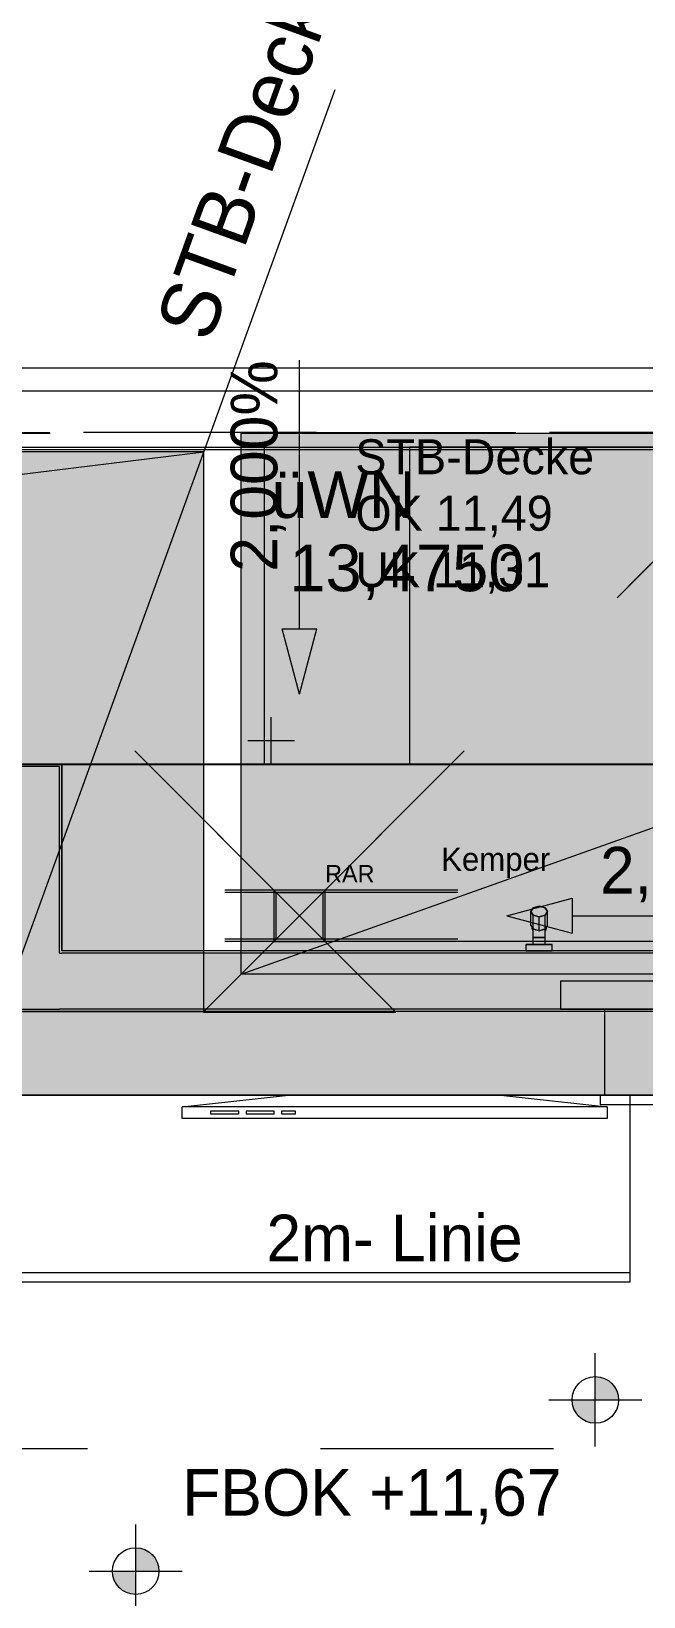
# Model space of a CAD drawing. Header units: metres. Extents: x -3 to 171, y -23 to 41.
# Drawn here: x 12.589 to 13.904, y -1.785 to 1.571 of the extents above; entities that cross this region are included whole.
import ezdxf

# ---------------------------------------------------------------- set-up
doc = ezdxf.new("R2010")
doc.units = ezdxf.units.M
doc.header["$MEASUREMENT"] = 0
doc.set_wipeout_variables(frame=1)
for name, pattern in [('Achse', [0.004, 0.002, -0.001, 0, -0.001]), ('Punkt 1_1', [0.075, 0.025, -0.05]), ('Untersicht', [0.001, 0.0005, -0.0005]), ('Wipeout_Contour', [1, 0, -1])]:
    doc.linetypes.add(name, pattern=pattern)
for name, color, linetype in [('4._1.DG PP STG1_1_000 Achsraster', 7, 'Continuous'), ('4._1.DG PP STG1_1_110 Wand Aussen', 7, 'Continuous'), ('4._1.DG PP STG1_1_140 Geländer transparent', 7, 'Continuous'), ('4._1.DG PP STG1_1_165 Fassadengestaltung Bänder', 7, 'Continuous'), ('4._1.DG PP STG1_1_210 Decke', 7, 'Continuous'), ('4._1.DG PP STG1_1_220 Bodenaufbau', 7, 'Continuous'), ('4._1.DG PP STG1_1_220 Bodenaufbau - Außen_ Gefälle', 7, 'Continuous'), ('4._1.DG PP STG1_1_221 Bodenaufbau - Abdichtung', 7, 'Continuous'), ('4._1.DG PP STG1_1_221 Bodenaufbau - Terrassenbelag', 7, 'Continuous'), ('4._1.DG PP STG1_1_310 Dachkonstruktion massiv', 7, 'Continuous'), ('4._1.DG PP STG1_1_510 Möblierung', 7, 'Continuous'), ('4._1.DG PP STG1_1_520 Fixeinbauten', 7, 'Continuous'), ('4._1.DG PP STG1_1_611 Entwässerung', 7, 'Continuous'), ('4._1.DG PP STG1_1_815 Raumbegrenzung', 7, 'Continuous'), ('4._1.DG PP STG1_1_870 Dokumentation allgemein', 7, 'Continuous'), ('4._1.DG PP STG1_1_910 Allgemein Lageplan Höhen', 7, 'Continuous'), ('4._1.DG PP STG1_1_915 Allgemein Beschriftung.x', 7, 'Continuous'), ('4._1.DG PP STG1_1_950 Polierplan Bemaßung', 7, 'Continuous'), ('4._1.DG PP STG1_1_955-1 Polierplan Beschriftung - STB Decke', 7, 'Continuous'), ('4._1.DG PP STG1_1_Neubau_840 Baulinien', 7, 'Continuous')]:
    doc.layers.add(name, color=color, linetype=linetype)
doc.styles.add('ERSTELLTER_STIL_1', font='arial.ttf')
doc.styles.add('ERSTELLTER_STIL_2', font='')
doc.styles.get('ERSTELLTER_STIL_2').set_extended_font_data('Eurostile')
doc.linetypes.add('Grenze Grundstück', pattern='A,0,[1,415_260415_PP_VA_1_7 1 DG1.Shx,S=0.00031746,R=0,X=0,Y=0],-0.04,0', length=0.04)

msp = doc.modelspace()

# ---------------------------------------------------------------- hatches: boundary and pattern name
at = {"layer": '4._1.DG PP STG1_1_110 Wand Aussen', "linetype": 'Continuous', "lineweight": 13, "true_color": 0xff6400}
for points in [[(12.53, -0.125), (12.65, -0.125), (12.65, -0.005)], [(12.53, -0.005), (12.53, -0.125), (12.65, -0.005)], [(12.53, -0.125), (12.53, -0.405), (12.65, -0.405), (12.65, -0.125)], [(12.65, -0.405), (12.53, -0.525), (12.65, -0.525)], [(12.65, -0.405), (12.53, -0.405), (12.53, -0.525)], [(12.65, -0.525), (14.045, -0.525), (14.045, -0.405), (12.65, -0.405)]]:
    msp.add_hatch(color=30, dxfattribs=at).paths.add_polyline_path(points)
at = {"layer": '4._1.DG PP STG1_1_110 Wand Aussen', "linetype": 'Continuous', "lineweight": 13, "true_color": 0x3f7f02}
msp.add_hatch(color=76, dxfattribs=at).paths.add_polyline_path([(12.525, -0.71), (14.045, -0.71), (14.045, -0.53), (12.525, -0.53)])
at = {"layer": '4._1.DG PP STG1_1_110 Wand Aussen', "linetype": 'Continuous', "lineweight": 0, "true_color": 0x373737}
msp.add_hatch(color=250, dxfattribs=at).paths.add_polyline_path([(12.53, -0.53), (14.045, -0.53), (14.045, -0.525), (12.53, -0.525)])
at = {"layer": '4._1.DG PP STG1_1_210 Decke', "linetype": 'Continuous', "lineweight": 0, "true_color": 0x060c00}
msp.add_hatch(color=98, dxfattribs=at).paths.add_polyline_path([(6.02, 0.67), (6.02, -0.53), (6.455, -0.53), (6.455, -0.13), (12.525, -0.13), (12.525, -0.53), (12.96, -0.53), (12.96, 0.67)])
at = {"layer": '4._1.DG PP STG1_1_950 Polierplan Bemaßung', "linetype": 'Continuous', "lineweight": 13, "true_color": 0x6c6cff}
for points in [[(13.165, 0.15), (13.2025, 0.29), (13.1275, 0.29)], [(13.61, -0.325), (13.75, -0.3625), (13.75, -0.2875)]]:
    msp.add_hatch(color=171, dxfattribs=at).paths.add_polyline_path(points)
at = {"layer": '4._1.DG PP STG1_1_950 Polierplan Bemaßung', "linetype": 'Continuous', "lineweight": 0, "true_color": 0x000000}
for points in [[(13.7999, -1.3632), (13.8499, -1.3632), (13.8461, -1.3441), (13.8353, -1.3278), (13.8191, -1.317), (13.7999, -1.3132)], [(13.7999, -1.3632), (13.7499, -1.3632), (13.7537, -1.3823), (13.7646, -1.3986), (13.7808, -1.4094), (13.7999, -1.4132)], [(12.8134, -1.7302), (12.8634, -1.7302), (12.8595, -1.7111), (12.8487, -1.6949), (12.8325, -1.6841), (12.8134, -1.6802)], [(12.8134, -1.7302), (12.7634, -1.7302), (12.7672, -1.7494), (12.778, -1.7656), (12.7942, -1.7764), (12.8134, -1.7802)]]:
    msp.add_hatch(color=18, dxfattribs=at).paths.add_polyline_path(points)

# ---------------------------------------------------------------- linework, layer by layer
at = {"layer": '4._1.DG PP STG1_1_000 Achsraster', "color": 5, "linetype": 'Achse', "lineweight": 0, "ltscale": 1000}
msp.add_line((-1.5, 0), (21, 0), dxfattribs=at)
at = {"layer": '4._1.DG PP STG1_1_110 Wand Aussen', "color": 7, "linetype": 'Continuous', "lineweight": 13, "ltscale": 1000}
for p, q in [((12.65, -0.005), (12.53, -0.005)), ((12.65, -0.125), (12.65, -0.005)), ((12.65, -0.125), (12.65, -0.005)), ((12.65, -0.405), (12.65, -0.125)), ((12.65, -0.405), (12.655, -0.405)), ((12.65, -0.405), (12.655, -0.405)), ((14.045, -0.405), (12.655, -0.405)), ((12.53, -0.525), (12.65, -0.525)), ((12.53, -0.525), (12.65, -0.525)), ((14.045, -0.525), (12.65, -0.525))]:
    msp.add_line(p, q, dxfattribs=at)
at = {"layer": '4._1.DG PP STG1_1_110 Wand Aussen', "color": 7, "linetype": 'Continuous', "lineweight": 18, "ltscale": 1000}
msp.add_line((14.045, -0.53), (12.53, -0.53), dxfattribs=at)
at = {"layer": '4._1.DG PP STG1_1_110 Wand Aussen', "color": 7, "linetype": 'Continuous', "lineweight": 13, "ltscale": 1000, "flags": 128}
for points in [[(12.655, 0), (12.165, 0)], [(12.655, 0), (12.655, -0.005)], [(12.655, -0.4), (12.655, -0.005)], [(14.045, -0.4), (12.655, -0.4)]]:
    msp.add_lwpolyline(points, dxfattribs=at)
at = {"layer": '4._1.DG PP STG1_1_110 Wand Aussen', "color": 7, "linetype": 'Continuous', "lineweight": 18, "ltscale": 1000, "flags": 128}
msp.add_lwpolyline([(12.525, -0.71), (14.045, -0.71)], dxfattribs=at)
at = {"layer": '4._1.DG PP STG1_1_165 Fassadengestaltung Bänder', "color": 7, "linetype": 'Continuous', "lineweight": 13, "ltscale": 1000, "flags": 128}
msp.add_lwpolyline([(0, 0), (0, 0.0617), (3.72, 0.85), (5.89, 0.85), (13.09, 0.85), (15.2152, 0.85), (18.985, 0.0511), (18.985, 0), (18.935, 0), (18.935, 0.0074), (15.21, 0.8), (3.72, 0.8)], close=True, dxfattribs=at)
at = {"layer": '4._1.DG PP STG1_1_210 Decke', "color": 7, "linetype": 'Continuous', "lineweight": 13, "ltscale": 1000, "true_color": 0xf4f4f4, "flags": 128}
msp.add_lwpolyline([(6.02, 0.67), (6.02, -0.53), (6.455, -0.53), (6.455, -0.13), (12.525, -0.13), (12.525, -0.53), (12.96, -0.53), (12.96, 0.67)], close=True, dxfattribs=at)
at = {"layer": '4._1.DG PP STG1_1_210 Decke', "color": 255, "linetype": 'Continuous', "lineweight": 13, "ltscale": 1000, "flags": 128}
msp.add_lwpolyline([(3.625, -0.13), (0.1305, -0.13), (0.1845, -14.87), (5.505, -14.87), (5.505, -15.84), (13.475, -15.84), (13.475, -14.87), (18.8055, -14.87), (18.8546, -0.13), (15.325, -0.13), (15.325, -0.53), (12.525, -0.53), (12.525, -0.13), (6.455, -0.13), (6.455, -0.53), (3.625, -0.53)], close=True, dxfattribs=at)
at = {"layer": '4._1.DG PP STG1_1_220 Bodenaufbau', "color": 7, "linetype": 'Continuous', "lineweight": 13, "ltscale": 1000, "true_color": 0xf4f4f4, "flags": 128}
msp.add_lwpolyline([(0.3111, -0.31), (0.3639, -14.69), (18.6261, -14.69), (18.674, -0.31), (15.505, -0.31), (15.505, -0.71), (12.345, -0.71), (12.345, -0.31), (6.635, -0.31), (6.635, -0.71), (3.445, -0.71), (3.445, -0.31)], close=True, dxfattribs=at)
at = {"layer": '4._1.DG PP STG1_1_220 Bodenaufbau - Außen_ Gefälle', "color": 7, "linetype": 'Continuous', "lineweight": 13, "ltscale": 1000, "true_color": 0xf4f4f4, "flags": 128}
msp.add_lwpolyline([(15.1968, 0.675), (15.855, 0.535), (15.855, 0.075), (15.19, 0.075), (15.19, -0.53), (12.525, -0.53), (12.525, -0.13), (6.455, -0.13), (6.455, -0.53), (3.76, -0.53), (3.76, 0.075), (3.13, 0.075), (3.13, 0.5474), (3.7242, 0.675)], close=True, dxfattribs=at)
at = {"layer": '4._1.DG PP STG1_1_221 Bodenaufbau - Abdichtung', "color": 171, "linetype": 'Untersicht', "lineweight": 13, "ltscale": 1000, "true_color": 0x6c6cff, "flags": 128}
for points in [[(13.165, -0.325), (12.96, -0.53)], [(12.96, -0.53), (13.165, -0.325)], [(13.37, -0.53), (13.165, -0.325)], [(13.165, -0.325), (13.37, -0.53)], [(12.96, -0.53), (12.525, -0.53)], [(12.96, -0.53), (12.959, -0.531), (12.9586, -0.5314)], [(12.9586, -0.5314), (13.3714, -0.5314)], [(13.371, -0.531), (12.959, -0.531)], [(13.37, -0.53), (12.96, -0.53)], [(15.3249, -0.53), (13.37, -0.53)], [(13.3714, -0.5314), (13.371, -0.531), (13.37, -0.53)]]:
    msp.add_lwpolyline(points, dxfattribs=at)
at = {"layer": '4._1.DG PP STG1_1_221 Bodenaufbau - Terrassenbelag', "color": 7, "linetype": 'Continuous', "lineweight": 18, "ltscale": 1000, "flags": 128}
for points in [[(12.655, 0), (12.16, 0)], [(12.655, -0.4), (12.655, 0)], [(12.6548, 0), (12.6548, -0.4)], [(13.915, -0.4), (12.655, -0.4)]]:
    msp.add_lwpolyline(points, dxfattribs=at)
at = {"layer": '4._1.DG PP STG1_1_510 Möblierung', "color": 8, "linetype": 'Continuous', "lineweight": 13, "ltscale": 1000, "true_color": 0x7e7f7f}
for p, q in [((13.825, -0.735), (12.9134, -0.735)), ((13.035, -0.7438), (12.9742, -0.7438)), ((12.9742, -0.7438), (12.9742, -0.75)), ((12.9742, -0.75), (13.035, -0.75)), ((13.035, -0.75), (13.035, -0.7438)), ((13.1109, -0.7438), (13.0502, -0.7438)), ((13.0502, -0.7438), (13.0502, -0.75)), ((13.0502, -0.75), (13.1109, -0.75)), ((13.1109, -0.75), (13.1109, -0.7438)), ((13.1565, -0.7438), (13.1261, -0.7438)), ((13.1261, -0.7438), (13.1261, -0.75)), ((13.1261, -0.75), (13.1565, -0.75)), ((13.1565, -0.75), (13.1565, -0.7438)), ((12.505, -1.09), (13.875, -1.09))]:
    msp.add_line(p, q, dxfattribs=at)
at = {"layer": '4._1.DG PP STG1_1_510 Möblierung', "color": 8, "linetype": 'Continuous', "lineweight": 13, "ltscale": 1000, "true_color": 0x7e7f7f, "flags": 128}
for points in [[(12.505, -1.11), (13.875, -1.11), (13.875, -0.71), (12.505, -0.71)], [(13.825, -0.76), (12.9134, -0.76), (12.9134, -0.735), (13.1413, -0.71), (13.5971, -0.71), (13.825, -0.735)]]:
    msp.add_lwpolyline(points, close=True, dxfattribs=at)
at = {"layer": '4._1.DG PP STG1_1_520 Fixeinbauten', "color": 7, "linetype": 'Continuous', "lineweight": 13, "ltscale": 1000}
for p, q in [((13.6665, -0.3077), (13.6613, -0.3158)), ((13.6613, -0.3456), (13.6613, -0.3158)), ((13.6613, -0.3158), (13.6665, -0.3239)), ((13.6793, -0.3044), (13.6665, -0.3077)), ((13.6665, -0.3536), (13.6665, -0.3239)), ((13.6665, -0.3239), (13.6793, -0.3272)), ((13.692, -0.3077), (13.6793, -0.3044)), ((13.6793, -0.3272), (13.692, -0.3239)), ((13.6793, -0.357), (13.6793, -0.3272)), ((13.6973, -0.3158), (13.692, -0.3077)), ((13.692, -0.3239), (13.6973, -0.3158)), ((13.692, -0.3536), (13.692, -0.3239)), ((13.6973, -0.3456), (13.6973, -0.3158)), ((13.6613, -0.3456), (13.6663, -0.3532)), ((13.6643, -0.3521), (13.6643, -0.3502)), ((13.6647, -0.3547), (13.6643, -0.3521)), ((13.6656, -0.3572), (13.6647, -0.3547)), ((13.6663, -0.3583), (13.6656, -0.3572)), ((13.6663, -0.3532), (13.6663, -0.3539)), ((13.6663, -0.3532), (13.6665, -0.3536)), ((13.6663, -0.3714), (13.6663, -0.3539)), ((13.6676, -0.3539), (13.6663, -0.3539)), ((13.6665, -0.3536), (13.6676, -0.3539)), ((13.6676, -0.3539), (13.6793, -0.357)), ((13.6793, -0.357), (13.6909, -0.3539)), ((13.6909, -0.3539), (13.692, -0.3536)), ((13.6909, -0.3539), (13.6923, -0.3539)), ((13.6973, -0.3456), (13.6923, -0.3532)), ((13.6923, -0.3532), (13.6923, -0.3539)), ((13.6923, -0.3539), (13.6923, -0.3532)), ((13.6923, -0.3714), (13.6923, -0.3539)), ((13.6929, -0.3572), (13.6923, -0.3583)), ((13.6938, -0.3547), (13.6929, -0.3572)), ((13.6943, -0.3521), (13.6938, -0.3547)), ((13.6943, -0.3502), (13.6943, -0.3521)), ((13.6513, -0.387), (13.7073, -0.387)), ((13.6513, -0.4), (13.6513, -0.387)), ((13.6513, -0.4), (13.7073, -0.4)), ((13.6923, -0.3714), (13.6663, -0.3714)), ((13.6663, -0.387), (13.6663, -0.3714)), ((13.6923, -0.387), (13.6923, -0.3714)), ((13.7073, -0.4), (13.7073, -0.387))]:
    msp.add_line(p, q, dxfattribs=at)
at = {"layer": '4._1.DG PP STG1_1_520 Fixeinbauten', "color": 7, "linetype": 'Continuous', "lineweight": 13, "ltscale": 1000, "flags": 128}
for points in [[(13.6613, -0.3158), (13.6665, -0.3077)], [(13.6613, -0.3456), (13.6613, -0.3158)], [(13.6665, -0.3239), (13.6613, -0.3158)], [(13.6665, -0.3077), (13.6793, -0.3044)], [(13.6665, -0.3536), (13.6665, -0.3239)], [(13.6793, -0.3272), (13.6665, -0.3239)], [(13.6793, -0.3044), (13.692, -0.3077)], [(13.692, -0.3239), (13.6793, -0.3272)], [(13.6793, -0.357), (13.6793, -0.3272)], [(13.692, -0.3077), (13.6973, -0.3158)], [(13.6973, -0.3158), (13.692, -0.3239)], [(13.692, -0.3536), (13.692, -0.3239)], [(13.6973, -0.3456), (13.6973, -0.3158)], [(13.6613, -0.3456), (13.6663, -0.3532), (13.6663, -0.3539)], [(13.6643, -0.3502), (13.6643, -0.3521), (13.6647, -0.3547), (13.6656, -0.3572), (13.6663, -0.3583)], [(13.6663, -0.3714), (13.6663, -0.3539)], [(13.6676, -0.3539), (13.6663, -0.3539)], [(13.6793, -0.357), (13.6676, -0.3539), (13.6665, -0.3536)], [(13.692, -0.3536), (13.6909, -0.3539), (13.6793, -0.357)], [(13.6909, -0.3539), (13.6923, -0.3539)], [(13.6973, -0.3456), (13.6923, -0.3532), (13.6923, -0.3539)], [(13.6923, -0.3583), (13.6929, -0.3572), (13.6938, -0.3547), (13.6943, -0.3521), (13.6943, -0.3502)], [(13.6923, -0.3714), (13.6923, -0.3539)], [(13.7073, -0.387), (13.7064, -0.387), (13.7047, -0.387), (13.7023, -0.387), (13.6991, -0.387), (13.6954, -0.387), (13.6911, -0.387), (13.6865, -0.387), (13.6817, -0.387), (13.6793, -0.387), (13.6768, -0.387), (13.672, -0.387), (13.6674, -0.387), (13.6631, -0.387), (13.6594, -0.387), (13.6562, -0.387), (13.6538, -0.387), (13.6521, -0.387), (13.6513, -0.387)], [(13.6513, -0.4), (13.6513, -0.387)], [(13.7073, -0.4), (13.7064, -0.4), (13.7047, -0.4), (13.7023, -0.4), (13.6991, -0.4), (13.6954, -0.4), (13.6911, -0.4), (13.6865, -0.4), (13.6817, -0.4), (13.6793, -0.4), (13.6768, -0.4), (13.672, -0.4), (13.6674, -0.4), (13.6631, -0.4), (13.6594, -0.4), (13.6562, -0.4), (13.6538, -0.4), (13.6521, -0.4), (13.6513, -0.4)], [(13.6663, -0.387), (13.6663, -0.3714)], [(13.6663, -0.3714), (13.6923, -0.3714)], [(13.6923, -0.387), (13.6923, -0.3714)], [(13.7073, -0.4), (13.7073, -0.387)]]:
    msp.add_lwpolyline(points, dxfattribs=at)
at = {"layer": '4._1.DG PP STG1_1_520 Fixeinbauten', "color": 8, "linetype": 'Untersicht', "lineweight": 0, "ltscale": 1000, "flags": 128}
for points in [[(14.075, -0.465), (13.725, -0.465)], [(13.725, -0.465), (13.725, -0.525)], [(13.725, -0.525), (14.075, -0.525)], [(13.82, -0.71), (13.82, -0.525)], [(13.99, -0.71), (13.81, -0.71)], [(13.81, -0.71), (13.81, -0.73)], [(13.81, -0.73), (13.99, -0.73)]]:
    msp.add_lwpolyline(points, dxfattribs=at)
at = {"layer": '4._1.DG PP STG1_1_611 Entwässerung', "color": 14, "linetype": 'Achse', "lineweight": 13, "ltscale": 1000, "true_color": 0xa80000}
msp.add_line((15.505, -0.38), (12.655, -0.38), dxfattribs=at)
at = {"layer": '4._1.DG PP STG1_1_611 Entwässerung', "color": 171, "linetype": 'Untersicht', "lineweight": 13, "ltscale": 1000, "true_color": 0x6c6cff, "flags": 128}
for points in [[(12.655, -0.275), (12.655, -0.27)], [(15.505, -0.27), (12.655, -0.27)], [(12.655, -0.375), (12.655, -0.275)], [(15.505, -0.275), (12.655, -0.275)], [(12.655, -0.38), (12.655, -0.375)], [(15.505, -0.375), (12.655, -0.375)], [(15.505, -0.38), (12.655, -0.38)]]:
    msp.add_lwpolyline(points, dxfattribs=at)
at = {"layer": '4._1.DG PP STG1_1_611 Entwässerung', "color": 171, "linetype": 'Continuous', "lineweight": 13, "ltscale": 1000, "true_color": 0x6c6cff, "flags": 128}
for points in [[(13.11, -0.38), (13.22, -0.38), (13.22, -0.27), (13.11, -0.27)], [(13.115, -0.275), (13.215, -0.275), (13.215, -0.375), (13.115, -0.375)]]:
    msp.add_lwpolyline(points, close=True, dxfattribs=at)
at = {"layer": '4._1.DG PP STG1_1_815 Raumbegrenzung', "color": 8, "linetype": 'Continuous', "lineweight": 13, "ltscale": 1000}
msp.add_line((13.09, 0), (13.09, 0.8), dxfattribs=at)
at = {"layer": '4._1.DG PP STG1_1_910 Allgemein Lageplan Höhen', "color": 7, "linetype": 'Continuous', "lineweight": 13, "ltscale": 1000}
for p, q in [((13.1042, 0.0009), (13.1042, 0.1009)), ((13.0542, 0.0509), (13.1542, 0.0509))]:
    msp.add_line(p, q, dxfattribs=at)
at = {"layer": '4._1.DG PP STG1_1_950 Polierplan Bemaßung', "color": 171, "linetype": 'Continuous', "lineweight": 13, "ltscale": 1000, "true_color": 0x6c6cff}
for p, q in [((13.165, 0.29), (13.165, 0.35)), ((13.1275, 0.29), (13.2025, 0.29)), ((13.165, 0.15), (13.1275, 0.29)), ((13.165, 0.15), (13.2025, 0.29)), ((13.61, -0.325), (13.75, -0.2875)), ((13.75, -0.2875), (13.75, -0.3625)), ((13.61, -0.325), (13.75, -0.3625)), ((13.75, -0.325), (13.81, -0.325)), ((13.81, -0.325), (14.3263, -0.325))]:
    msp.add_line(p, q, dxfattribs=at)
at = {"layer": '4._1.DG PP STG1_1_950 Polierplan Bemaßung', "color": 7, "linetype": 'Continuous', "lineweight": 13, "ltscale": 1000}
for p, q in [((13.7999, -1.4632), (13.7999, -1.2632)), ((13.6999, -1.3632), (13.8999, -1.3632)), ((12.8134, -1.8302), (12.8134, -1.6302)), ((12.7134, -1.7302), (12.9134, -1.7302))]:
    msp.add_line(p, q, dxfattribs=at)
for centre in [(13.7999, -1.3632), (12.8134, -1.7302)]:
    msp.add_circle(centre, 0.05, dxfattribs=at)
at = {"layer": '4._1.DG PP STG1_1_Neubau_840 Baulinien', "color": 1, "linetype": 'Continuous', "lineweight": 25, "ltscale": 1000, "true_color": 0xfb0106, "flags": 128}
msp.add_lwpolyline([(-3.0225, 0.0171), (0, 0), (18.985, 0), (22.9775, -0.0033)], dxfattribs=at)
at = {"layer": '4._1.DG PP STG1_1_Neubau_840 Baulinien', "color": 76, "linetype": 'Grenze Grundstück', "lineweight": 13, "ltscale": 1000, "true_color": 0x3f7f02, "flags": 128}
msp.add_lwpolyline([(0.0612, -22.5231), (0.0564, -12.2031), (0, -0.0002), (18.985, -0.0012), (18.958, -11.4452), (18.9035, -19.5703), (18.8897, -22.5231)], dxfattribs=at)

# ---------------------------------------------------------------- texts
at = {"layer": '4._1.DG PP STG1_1_611 Entwässerung', "color": 171, "linetype": 'Continuous', "lineweight": 13, "true_color": 0x6c6cff, "insert": (13.22, -0.2536), "char_height": 0.0375, "attachment_point": 7, "style": 'ERSTELLTER_STIL_2'}
msp.add_mtext('\\A1;{\\pql;\\fEurostile|b0|i0|c0|p0;\\W1.000000;RAR}', dxfattribs=at)
at = {"layer": '4._1.DG PP STG1_1_870 Dokumentation allgemein', "color": 7, "linetype": 'Continuous', "lineweight": 13, "insert": (13.094, -1.0166), "char_height": 0.1, "attachment_point": 4, "style": 'ERSTELLTER_STIL_2'}
msp.add_mtext('\\A1;{\\pql;\\fEurostile|b0|i0|c0|p0;\\W1.000000;2m- Linie}', dxfattribs=at)
at = {"layer": '4._1.DG PP STG1_1_910 Allgemein Lageplan Höhen', "color": 7, "linetype": 'Continuous', "lineweight": 13, "char_height": 0.1, "attachment_point": 1, "style": 'ERSTELLTER_STIL_1'}
for s, insert in [('\\A1;{\\pql;\\fArial|b0|i0|c0|p0;\\W1.000000;üWN}', (13.1042, 0.628)), ('\\A1;{\\pql;\\fArial|b0|i0|c0|p0;\\W1.000000; 13,4750}', (13.1042, 0.4709))]:
    msp.add_mtext(s, dxfattribs=dict(at, insert=insert))
at = {"layer": '4._1.DG PP STG1_1_915 Allgemein Beschriftung.x', "color": 250, "linetype": 'Continuous', "lineweight": 13, "true_color": 0x3f3f3f, "insert": (13.5861, -0.2438), "char_height": 0.05, "attachment_point": 8, "style": 'ERSTELLTER_STIL_2'}
msp.add_mtext('\\A1;{\\pqc;\\fEurostile|b0|i0|c0|p0;\\W1.000000;Kemper}', dxfattribs=at)
at = {"layer": '4._1.DG PP STG1_1_950 Polierplan Bemaßung', "color": 7, "linetype": 'Continuous', "lineweight": 13, "insert": (13.0458, 0.8742), "char_height": 0.125, "attachment_point": 4, "rotation": 70.0744, "style": 'ERSTELLTER_STIL_2'}
msp.add_mtext('\\A1;{\\pql;\\fEurostile|b0|i0|c0|p0;\\W1.000000;\\fEurostile|b0|i0|c0|p0;\\W1.000000;\\fEurostile|b0|i0|c0|p0;\\W1.000000;STB-Decke\\fEurostile|b0|i0|c0|p0;\\W1.000000;\\A1{\\H.66x;\\S^  ;}\\fEurostile|b0|i0|c0|p0;\\W1.000000;\\fEurostile|b0|i0|c0|p0;\\W1.000000;\\P\\pql;\\fEurostile|b0|i0|c0|p0;\\W1.000000;\\fEurostile|b0|i0|c0|p0;\\W1.000000;\\fEurostile|b0|i0|c0|p0;\\W1.000000;\\fEurostile|b0|i0|c0|p0;\\W1.000000;\\A1{\\H.66x;\\S^  ;}\\fEurostile|b0|i0|c0|p0;\\W1.000000;\\fEurostile|b0|i0|c0|p0;\\W1.000000;}', dxfattribs=at)
at = {"layer": '4._1.DG PP STG1_1_950 Polierplan Bemaßung', "color": 171, "linetype": 'Continuous', "lineweight": 13, "true_color": 0x6c6cff, "insert": (13.81, -0.296), "char_height": 0.1, "attachment_point": 7, "style": 'ERSTELLTER_STIL_2'}
msp.add_mtext('\\A1;{\\pql;\\fEurostile|b0|i0|c0|p0;\\W1.000000;2,000\\fEurostile|b0|i0|c0|p0;\\W1.000000;%}', dxfattribs=at)
at = {"layer": '4._1.DG PP STG1_1_950 Polierplan Bemaßung', "color": 7, "linetype": 'Continuous', "lineweight": 13, "insert": (12.9134, -1.6302), "char_height": 0.1, "width": 0.883448, "attachment_point": 7, "style": 'ERSTELLTER_STIL_2'}
msp.add_mtext('\\A1;{\\pql;\\fEurostile|b0|i0|c0|p0;\\W1.000000;FBOK +11,67}', dxfattribs=at)

# ---------------------------------------------------------------- next in the draw order: wipeouts: each hides what was drawn before it
at = {"color": 254, "linetype": 'Wipeout_Contour', "lineweight": 0, "ltscale": 49.079087}
msp.add_wipeout([(14.6334, 0.8), (9.52, 0.8), (9.52, 0.68), (15.1974, 0.68)], dxfattribs=at).dxf.layer = '4._1.DG PP STG1_1_140 Geländer transparent'
at = {"color": 254, "linetype": 'Wipeout_Contour', "lineweight": 0, "ltscale": 57.613471}
msp.add_wipeout([(13.8785, -1.2846), (14.8048, -1.2846), (14.8048, -1.1418), (13.8785, -1.1418)], dxfattribs=at).dxf.layer = '4._1.DG PP STG1_1_950 Polierplan Bemaßung'

# ---------------------------------------------------------------- next in the draw order: hatches: boundary and pattern name
at = {"layer": '4._1.DG PP STG1_1_210 Decke', "linetype": 'Continuous', "lineweight": 0, "true_color": 0x060c00}
msp.add_hatch(color=98, dxfattribs=at).paths.add_polyline_path([(15.2005, 0.71), (13.04, 0.71), (13.04, -0.45), (15.245, -0.45), (15.245, -0.05), (15.89, -0.05), (15.89, 0.5633)])

# ---------------------------------------------------------------- next in the draw order: linework, layer by layer
at = {"layer": '4._1.DG PP STG1_1_140 Geländer transparent', "color": 7, "linetype": 'Continuous', "lineweight": 18, "ltscale": 1000, "flags": 128}
for points in [[(15.21, 0.8), (9.52, 0.8)], [(9.52, 0.68), (15.1974, 0.68)]]:
    msp.add_lwpolyline(points, dxfattribs=at)
at = {"layer": '4._1.DG PP STG1_1_210 Decke', "color": 7, "linetype": 'Continuous', "lineweight": 13, "ltscale": 1000, "true_color": 0xf4f4f4, "flags": 128}
msp.add_lwpolyline([(15.2005, 0.71), (15.89, 0.5633), (15.89, -0.05), (15.245, -0.05), (15.245, -0.45), (13.04, -0.45), (13.04, 0.71)], close=True, dxfattribs=at)
at = {"layer": '4._1.DG PP STG1_1_221 Bodenaufbau - Abdichtung', "color": 171, "linetype": 'Untersicht', "lineweight": 13, "ltscale": 1000, "true_color": 0x6c6cff, "flags": 128}
for points in [[(14.2014, 0.7114), (12.1286, 0.7114)], [(12.129, 0.711), (14.201, 0.711)], [(12.13, 0.71), (13.165, -0.325)], [(13.165, -0.325), (12.13, 0.71)], [(12.13, 0.71), (14.2, 0.71)], [(13.165, -0.325), (14.2, 0.71)], [(14.2, 0.71), (13.165, -0.325)]]:
    msp.add_lwpolyline(points, dxfattribs=at)
at = {"layer": '4._1.DG PP STG1_1_221 Bodenaufbau - Terrassenbelag', "color": 7, "linetype": 'Continuous', "lineweight": 18, "ltscale": 1000, "flags": 128}
msp.add_lwpolyline([(9.49, 0.675), (13.915, 0.675)], dxfattribs=at)
at = {"layer": '4._1.DG PP STG1_1_310 Dachkonstruktion massiv', "color": 8, "linetype": 'Untersicht', "lineweight": 13, "ltscale": 1000, "flags": 128}
msp.add_lwpolyline([(18.71, -1.4678), (12.345, -1.4678), (12.345, -0.71)], dxfattribs=at)
at = {"layer": '4._1.DG PP STG1_1_815 Raumbegrenzung', "color": 8, "linetype": 'Punkt 1_1', "lineweight": 13, "ltscale": 1000, "flags": 128}
msp.add_lwpolyline([(13.4011, 0), (15.195, 0), (15.195, 0.07), (15.86, 0.07), (15.86, 0.539), (15.1974, 0.68), (13.4011, 0.68)], close=True, dxfattribs=at)
at = {"layer": '4._1.DG PP STG1_1_950 Polierplan Bemaßung', "color": 7, "linetype": 'Continuous', "lineweight": 13, "ltscale": 1000}
for p, q in [((12.525, -0.53), (13.2415, 1.4466)), ((13.04, -0.45), (18.0678, 1.3376)), ((6.455, -0.13), (12.96, 0.67))]:
    msp.add_line(p, q, dxfattribs=at)
at = {"layer": '4._1.DG PP STG1_1_950 Polierplan Bemaßung', "color": 171, "linetype": 'Continuous', "lineweight": 13, "ltscale": 1000, "true_color": 0x6c6cff}
msp.add_line((13.165, 0.35), (13.165, 0.8663), dxfattribs=at)

# ---------------------------------------------------------------- next in the draw order: texts
at = {"layer": '4._1.DG PP STG1_1_950 Polierplan Bemaßung', "color": 171, "linetype": 'Continuous', "lineweight": 13, "true_color": 0x6c6cff, "insert": (13.136, 0.8663), "char_height": 0.1, "attachment_point": 9, "rotation": 90, "style": 'ERSTELLTER_STIL_2'}
msp.add_mtext('\\A1;{\\pqr;\\fEurostile|b0|i0|c0|p0;\\W1.000000;2,000\\fEurostile|b0|i0|c0|p0;\\W1.000000;%}', dxfattribs=at)
at = {"layer": '4._1.DG PP STG1_1_955-1 Polierplan Beschriftung - STB Decke', "color": 76, "linetype": 'Continuous', "lineweight": 13, "true_color": 0x3f7f02, "insert": (13.2847, 0.6967), "char_height": 0.075, "attachment_point": 1, "line_spacing_factor": 0.968384, "style": 'ERSTELLTER_STIL_2'}
msp.add_mtext('\\A1;{\\pql;\\fEurostile|b0|i0|c0|p0;\\W1.000000;STB-Decke\\P\\pql;\\fEurostile|b0|i0|c0|p0;\\W1.000000;OK \\fEurostile|b0|i0|c0|p0;\\W1.000000;11,49\\P\\pql;\\fEurostile|b0|i0|c0|p0;\\W1.000000;UK \\fEurostile|b0|i0|c0|p0;\\W1.000000;11,31}', dxfattribs=at)

doc.saveas('drawing.dxf')
